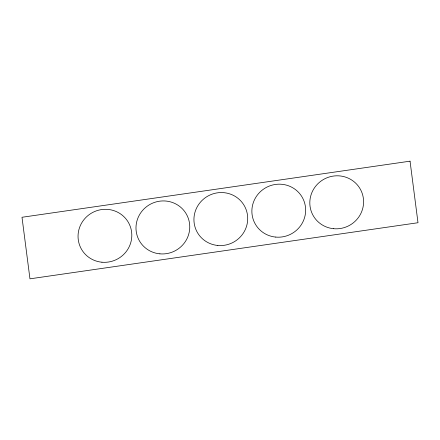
<?xml version="1.0" encoding="UTF-8"?>
<svg xmlns="http://www.w3.org/2000/svg" width="440" height="440" viewBox="0 0 440 440"><rect width="100%" height="100%" fill="white"/><g stroke="black" fill="none" stroke-linecap="round" stroke-linejoin="round"><path stroke-width="0.66" d="M410.042 161.172L22 217.272L29.959 278.828L418 222.728L410.042 161.172M333.713 228.712A27.022 26.378 -27.2 0 0 361.345 191.219A27.022 26.378 -27.2 0 0 315.062 186.995A27.022 26.378 -27.2 0 0 333.713 228.712M101.943 262.218A27.022 26.378 -27.2 0 0 129.569 224.725A27.022 26.378 -27.2 0 0 83.287 220.506A27.022 26.378 -27.2 0 0 101.943 262.218M217.828 245.465A27.022 26.378 -27.2 0 0 245.46 207.972A27.022 26.378 -27.2 0 0 199.177 203.748A27.022 26.378 -27.2 0 0 217.828 245.465M159.885 253.841A27.022 26.378 -27.2 0 0 187.512 216.348A27.022 26.378 -27.2 0 0 141.229 212.124A27.022 26.378 -27.2 0 0 159.885 253.841M275.77 237.089A27.022 26.378 -27.2 0 0 303.402 199.595A27.022 26.378 -27.2 0 0 257.12 195.371A27.022 26.378 -27.2 0 0 275.77 237.089"/></g></svg>
